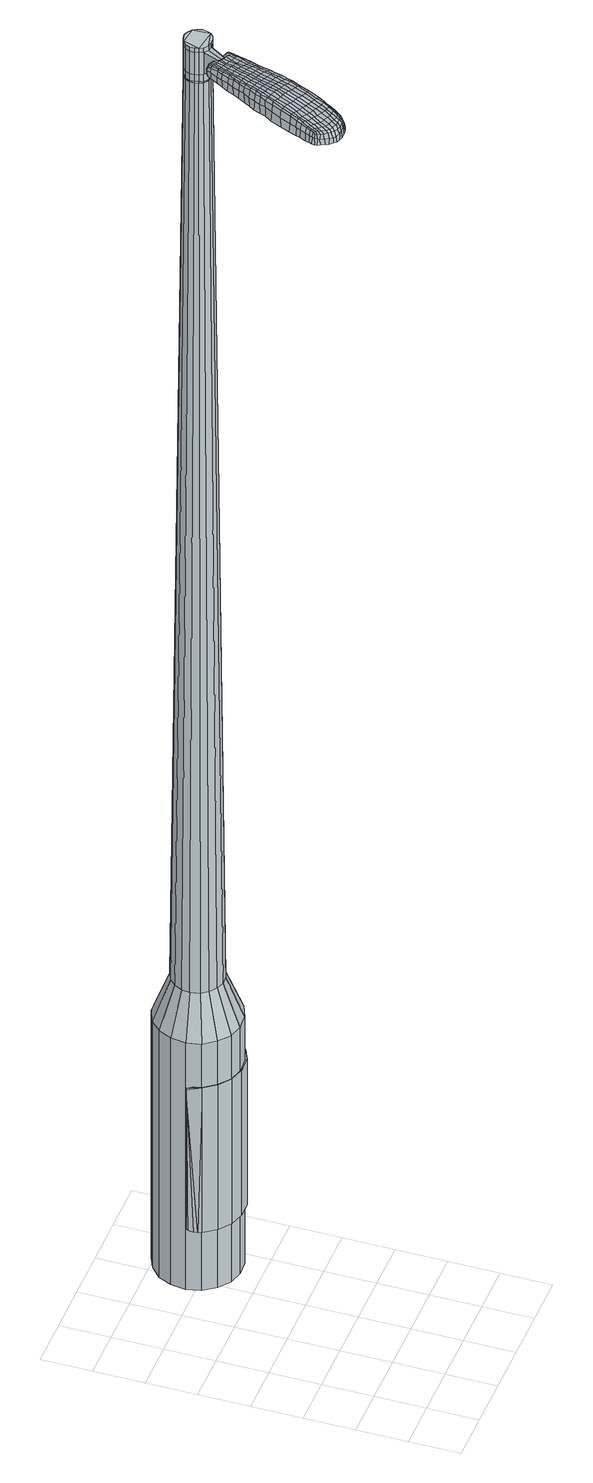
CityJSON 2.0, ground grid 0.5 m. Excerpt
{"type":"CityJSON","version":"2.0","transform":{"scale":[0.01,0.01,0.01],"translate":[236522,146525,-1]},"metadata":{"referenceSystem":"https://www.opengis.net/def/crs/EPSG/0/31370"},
"CityObjects":{
"object1":{"type":"GenericCityObject","attributes":{"cluster":506,"mean_distance_to_centroid":0.204,"new_centroid_x":236523.27,"new_centroid_y":146527.64,"mean_distance_to_camera":12.9,"H1":77.79,"H2":77.9,"Z_final":112.11,"cluster2":43,"proj_x":236519.14,"proj_y":146525.59,"id_line":33892,"bearing_l":333.64,"distance":4.62,"orientation":"right","G_obj":243.64},"geometry":[{"type":"MultiSurface","lod":"2","boundaries":[[[0,1,2,3]],[[1,4,5,2]],[[4,6,7,5]],[[6,8,9,7]],[[8,10,11,9]],[[10,12,13,11]],[[12,14,15,13]],[[14,16,17,15]],[[16,18,19,17]],[[18,20,21,19]],[[20,22,23,21]],[[22,24,25,23]],[[24,26,27,25]],[[26,28,29,27]],[[28,30,31,29]],[[30,32,33,31]],[[32,34,35,33]],[[34,0,3,35]],[[36,37,38,39]],[[38,40,41,42]],[[41,43,42]],[[42,44,45,46]],[[45,47,46]],[[46,48,49,50]],[[49,51,50]],[[42,46,50,38]],[[50,52,39,38]],[[53,36,39]],[[2,5,7,35]],[[7,9,11,15]],[[11,13,15]],[[15,17,19,23]],[[19,21,23]],[[23,25,27,31]],[[27,29,31]],[[15,23,31,7]],[[31,33,35,7]],[[3,2,35]],[[1,0,54,55]],[[0,34,56,54]],[[34,32,57,56]],[[32,30,58,57]],[[30,28,59,58]],[[28,26,60,59]],[[26,24,61,60]],[[24,22,62,61]],[[22,20,63,62]],[[20,18,64,63]],[[18,16,65,64]],[[16,14,66,65]],[[14,12,67,66]],[[12,10,68,67]],[[10,8,69,68]],[[8,6,70,69]],[[6,4,71,70]],[[4,1,55,71]],[[55,54,72,73]],[[54,56,74,72]],[[56,57,75,74]],[[57,58,76,75]],[[58,59,77,76]],[[59,60,78,77]],[[60,61,79,78]],[[61,62,80,79]],[[62,63,81,80]],[[63,64,82,81]],[[64,65,83,82]],[[65,66,84,83]],[[66,67,85,84]],[[67,68,86,85]],[[68,69,87,86]],[[69,70,88,87]],[[70,71,89,88]],[[71,55,73,89]],[[90,91,92,93]],[[74,94,91,90]],[[95,96,94,74]],[[97,98,96,95]],[[99,100,98,97]],[[101,102,100,99]],[[103,104,102,101]],[[105,106,104,103]],[[107,108,106,105]],[[82,109,108,107]],[[110,111,109,82]],[[84,112,111,110]],[[85,113,112,84]],[[114,115,113,85]],[[116,117,115,114]],[[88,118,117,116]],[[89,119,118,88]],[[93,92,119,89]],[[120,121,122,123]],[[124,120,123,125]],[[126,124,125,127]],[[128,126,127,129]],[[130,128,129,131]],[[132,130,131,133]],[[134,132,133,135]],[[136,134,135,137]],[[138,136,137,139]],[[140,138,139,141]],[[142,140,141,143]],[[144,142,143,145]],[[146,144,145,147]],[[148,146,147,149]],[[150,148,149,151]],[[152,150,151,153]],[[73,72,90,93]],[[72,74,90]],[[75,95,74]],[[75,76,97,95]],[[76,77,99,97]],[[77,78,101,99]],[[78,79,103,101]],[[79,80,105,103]],[[80,81,107,105]],[[81,82,107]],[[83,110,82]],[[83,84,110]],[[86,114,85]],[[86,87,116,114]],[[87,88,116]],[[73,93,89]],[[154,155,92,91]],[[155,119,92]],[[156,117,118]],[[156,157,115,117]],[[157,113,115]],[[158,111,112]],[[158,109,111]],[[159,108,109]],[[159,160,106,108]],[[160,161,104,106]],[[161,162,102,104]],[[162,163,100,102]],[[163,164,98,100]],[[164,165,96,98]],[[165,94,96]],[[154,91,94]],[[39,52,152,166]],[[155,154,167,153]],[[53,39,166,121]],[[154,94,122,167]],[[36,53,121,120]],[[94,165,123,122]],[[37,36,120,124]],[[165,164,125,123]],[[38,37,124,126]],[[164,163,127,125]],[[40,38,126,128]],[[163,162,129,127]],[[41,40,128,130]],[[162,161,131,129]],[[43,41,130,132]],[[161,160,133,131]],[[42,43,132,134]],[[160,159,135,133]],[[44,42,134,136]],[[159,109,137,135]],[[45,44,136,138]],[[109,158,139,137]],[[47,45,138,140]],[[158,112,141,139]],[[46,47,140,142]],[[112,113,143,141]],[[48,46,142,144]],[[113,157,145,143]],[[49,48,144,146]],[[157,156,147,145]],[[51,49,146,148]],[[156,118,149,147]],[[50,51,148,150]],[[118,119,151,149]],[[52,50,150,152]],[[119,155,153,151]],[[152,153,168,169]],[[153,167,170,168]],[[167,122,171,170]],[[122,121,172,171]],[[121,166,173,172]],[[166,152,169,173]],[[174,175,176,177]],[[178,174,177,179]],[[174,178,180,181]],[[175,174,181,182]],[[183,184,185,186]],[[187,183,186,188]],[[183,187,189,190]],[[184,183,190,191]],[[192,193,194,195]],[[196,192,195,197]],[[192,196,198,199]],[[193,192,199,200]],[[201,202,203,204]],[[205,201,204,206]],[[201,205,207,208]],[[202,201,208,209]],[[210,211,212,213]],[[214,210,213,215]],[[210,214,216,217]],[[211,210,217,218]],[[219,220,221,222]],[[223,219,222,224]],[[219,223,225,226]],[[220,219,226,227]],[[228,229,230,231]],[[220,228,231,221]],[[228,220,227,232]],[[229,228,232,233]],[[234,235,236,237]],[[229,234,237,230]],[[234,229,233,238]],[[235,234,238,239]],[[240,178,179,241]],[[235,240,241,236]],[[240,235,239,242]],[[178,240,242,180]],[[243,244,245,246]],[[247,243,246,248]],[[243,247,249,250]],[[244,243,250,251]],[[252,253,254,255]],[[244,252,255,245]],[[252,244,251,256]],[[253,252,256,257]],[[258,259,260,261]],[[253,258,261,254]],[[258,253,257,262]],[[259,258,262,263]],[[264,265,266,267]],[[259,264,267,260]],[[264,259,263,268]],[[265,264,268,269]],[[270,175,182,271]],[[265,270,271,266]],[[270,265,269,272]],[[175,270,272,176]],[[273,274,275,276]],[[277,273,276,278]],[[273,277,279,280]],[[274,273,280,281]],[[282,283,284,285]],[[274,282,285,275]],[[282,274,281,286]],[[283,282,286,287]],[[288,289,290,291]],[[283,288,291,284]],[[288,283,287,292]],[[289,288,292,293]],[[294,187,188,295]],[[289,294,295,290]],[[294,289,293,296]],[[187,294,296,189]],[[297,298,299,300]],[[301,297,300,302]],[[297,301,303,304]],[[298,297,304,305]],[[306,307,308,309]],[[298,306,309,299]],[[306,298,305,310]],[[307,306,310,311]],[[312,313,314,315]],[[307,312,315,308]],[[312,307,311,316]],[[313,312,316,317]],[[318,319,320,321]],[[313,318,321,314]],[[318,313,317,322]],[[319,318,322,323]],[[324,184,191,325]],[[319,324,325,320]],[[324,319,323,326]],[[184,324,326,185]],[[327,213,212,328]],[[329,327,328,330]],[[327,329,331,332]],[[213,327,332,215]],[[333,329,330,334]],[[335,333,334,336]],[[333,335,337,338]],[[329,333,338,331]],[[339,335,336,340]],[[341,339,340,342]],[[339,341,343,344]],[[335,339,344,337]],[[345,341,342,346]],[[347,345,346,348]],[[345,347,349,350]],[[341,345,350,343]],[[351,347,348,352]],[[202,351,352,203]],[[351,202,209,353]],[[347,351,353,349]],[[354,355,200,199]],[[356,354,199,198]],[[354,356,357,358]],[[355,354,358,359]],[[360,361,359,358]],[[362,360,358,357]],[[360,362,363,364]],[[361,360,364,365]],[[366,367,365,364]],[[368,366,364,363]],[[366,368,369,370]],[[367,366,370,371]],[[372,373,371,370]],[[374,372,370,369]],[[372,374,207,205]],[[373,372,205,206]],[[375,376,377,378]],[[277,375,378,279]],[[375,277,278,379]],[[376,375,379,380]],[[381,196,197,382]],[[376,381,382,377]],[[381,376,380,383]],[[196,381,383,198]],[[384,385,386,387]],[[223,384,387,225]],[[384,223,224,388]],[[385,384,388,389]],[[390,391,392,393]],[[385,390,393,386]],[[390,385,389,394]],[[391,390,394,395]],[[396,193,200,397]],[[391,396,397,392]],[[396,391,395,398]],[[193,396,398,194]],[[399,400,401,402]],[[181,399,402,182]],[[399,181,180,403]],[[400,399,403,404]],[[405,406,407,408]],[[400,405,408,401]],[[405,400,404,409]],[[406,405,409,410]],[[411,204,203,412]],[[406,411,412,407]],[[411,406,410,413]],[[204,411,413,206]],[[414,415,416,417]],[[186,414,417,188]],[[414,186,185,418]],[[415,414,418,419]],[[420,208,207,421]],[[415,420,421,416]],[[420,415,419,422]],[[208,420,422,209]],[[423,424,425,426]],[[301,423,426,303]],[[423,301,302,427]],[[424,423,427,428]],[[429,214,215,430]],[[424,429,430,425]],[[429,424,428,431]],[[214,429,431,216]],[[432,433,434,435]],[[247,432,435,249]],[[432,247,248,436]],[[433,432,436,437]],[[438,439,440,441]],[[433,438,441,434]],[[438,433,437,442]],[[439,438,442,443]],[[444,211,218,445]],[[439,444,445,440]],[[444,439,443,446]],[[211,444,446,212]],[[447,448,437,436]],[[246,447,436,248]],[[447,246,245,449]],[[448,447,449,450]],[[451,452,443,442]],[[448,451,442,437]],[[451,448,450,453]],[[452,451,453,454]],[[455,328,212,446]],[[452,455,446,443]],[[455,452,454,456]],[[328,455,456,330]],[[457,458,459,460]],[[304,457,460,305]],[[457,304,303,426]],[[458,457,426,425]],[[461,332,331,462]],[[458,461,462,459]],[[461,458,425,430]],[[332,461,430,215]],[[463,464,450,449]],[[255,463,449,245]],[[463,255,254,465]],[[464,463,465,466]],[[467,468,454,453]],[[464,467,453,450]],[[467,464,466,469]],[[468,467,469,470]],[[471,334,330,456]],[[468,471,456,454]],[[471,468,470,472]],[[334,471,472,336]],[[473,474,475,476]],[[310,473,476,311]],[[473,310,305,460]],[[474,473,460,459]],[[477,338,337,478]],[[474,477,478,475]],[[477,474,459,462]],[[338,477,462,331]],[[479,480,466,465]],[[261,479,465,254]],[[479,261,260,481]],[[480,479,481,482]],[[483,484,470,469]],[[480,483,469,466]],[[483,480,482,485]],[[484,483,485,486]],[[487,340,336,472]],[[484,487,472,470]],[[487,484,486,488]],[[340,487,488,342]],[[489,490,491,492]],[[316,489,492,317]],[[489,316,311,476]],[[490,489,476,475]],[[493,344,343,494]],[[490,493,494,491]],[[493,490,475,478]],[[344,493,478,337]],[[495,496,482,481]],[[267,495,481,260]],[[495,267,266,497]],[[496,495,497,498]],[[499,500,486,485]],[[496,499,485,482]],[[499,496,498,501]],[[500,499,501,502]],[[503,346,342,488]],[[500,503,488,486]],[[503,500,502,504]],[[346,503,504,348]],[[505,506,507,508]],[[322,505,508,323]],[[505,322,317,492]],[[506,505,492,491]],[[509,350,349,510]],[[506,509,510,507]],[[509,506,491,494]],[[350,509,494,343]],[[511,512,498,497]],[[271,511,497,266]],[[511,271,182,402]],[[512,511,402,401]],[[513,514,502,501]],[[512,513,501,498]],[[513,512,401,408]],[[514,513,408,407]],[[515,352,348,504]],[[514,515,504,502]],[[515,514,407,412]],[[352,515,412,203]],[[516,517,419,418]],[[326,516,418,185]],[[516,326,323,508]],[[517,516,508,507]],[[518,353,209,422]],[[517,518,422,419]],[[518,517,507,510]],[[353,518,510,349]],[[519,520,380,379]],[[276,519,379,278]],[[519,276,275,521]],[[520,519,521,522]],[[523,356,198,383]],[[520,523,383,380]],[[523,520,522,524]],[[356,523,524,357]],[[525,526,527,528]],[[226,525,528,227]],[[525,226,225,387]],[[526,525,387,386]],[[529,530,531,532]],[[526,529,532,527]],[[529,526,386,393]],[[530,529,393,392]],[[533,355,359,534]],[[530,533,534,531]],[[533,530,392,397]],[[355,533,397,200]],[[535,536,522,521]],[[285,535,521,275]],[[535,285,284,537]],[[536,535,537,538]],[[539,362,357,524]],[[536,539,524,522]],[[539,536,538,540]],[[362,539,540,363]],[[541,542,543,544]],[[232,541,544,233]],[[541,232,227,528]],[[542,541,528,527]],[[545,546,547,548]],[[542,545,548,543]],[[545,542,527,532]],[[546,545,532,531]],[[549,361,365,550]],[[546,549,550,547]],[[549,546,531,534]],[[361,549,534,359]],[[551,552,538,537]],[[291,551,537,284]],[[551,291,290,553]],[[552,551,553,554]],[[555,368,363,540]],[[552,555,540,538]],[[555,552,554,556]],[[368,555,556,369]],[[557,558,559,560]],[[238,557,560,239]],[[557,238,233,544]],[[558,557,544,543]],[[561,562,563,564]],[[558,561,564,559]],[[561,558,543,548]],[[562,561,548,547]],[[565,367,371,566]],[[562,565,566,563]],[[565,562,547,550]],[[367,565,550,365]],[[567,568,554,553]],[[295,567,553,290]],[[567,295,188,417]],[[568,567,417,416]],[[569,374,369,556]],[[568,569,556,554]],[[569,568,416,421]],[[374,569,421,207]],[[570,571,404,403]],[[242,570,403,180]],[[570,242,239,560]],[[571,570,560,559]],[[572,573,410,409]],[[571,572,409,404]],[[572,571,559,564]],[[573,572,564,563]],[[574,373,206,413]],[[573,574,413,410]],[[574,573,563,566]],[[373,574,566,371]],[[575,576,577,578]],[[578,577,579,580]],[[581,579,577,582]],[[582,577,576,583]],[[584,585,586,587]],[[587,586,588,589]],[[590,588,586,591]],[[591,586,585,592]],[[593,594,595,596]],[[596,595,597,598]],[[599,597,595,600]],[[600,595,594,601]],[[602,603,604,605]],[[605,604,606,607]],[[608,606,604,609]],[[609,604,603,610]],[[611,612,613,614]],[[614,613,615,616]],[[617,615,613,618]],[[618,613,612,619]],[[620,621,622,623]],[[623,622,624,625]],[[626,624,622,627]],[[627,622,621,628]],[[629,630,631,632]],[[632,631,621,620]],[[628,621,631,633]],[[633,631,630,634]],[[635,636,637,638]],[[638,637,630,629]],[[634,630,637,639]],[[639,637,636,640]],[[580,579,641,642]],[[642,641,636,635]],[[640,636,641,643]],[[643,641,579,581]],[[644,645,646,647]],[[647,646,648,649]],[[650,648,646,651]],[[651,646,645,652]],[[653,654,655,656]],[[656,655,645,644]],[[652,645,655,657]],[[657,655,654,658]],[[659,660,661,662]],[[662,661,654,653]],[[658,654,661,663]],[[663,661,660,664]],[[665,666,667,668]],[[668,667,660,659]],[[664,660,667,669]],[[669,667,666,670]],[[583,576,671,672]],[[672,671,666,665]],[[670,666,671,673]],[[673,671,576,575]],[[674,675,676,677]],[[677,676,678,679]],[[680,678,676,681]],[[681,676,675,682]],[[683,684,685,686]],[[686,685,675,674]],[[682,675,685,687]],[[687,685,684,688]],[[689,690,691,692]],[[692,691,684,683]],[[688,684,691,693]],[[693,691,690,694]],[[589,588,695,696]],[[696,695,690,689]],[[694,690,695,697]],[[697,695,588,590]],[[698,699,700,701]],[[701,700,702,703]],[[704,702,700,705]],[[705,700,699,706]],[[707,708,709,710]],[[710,709,699,698]],[[706,699,709,711]],[[711,709,708,712]],[[713,714,715,716]],[[716,715,708,707]],[[712,708,715,717]],[[717,715,714,718]],[[719,720,721,722]],[[722,721,714,713]],[[718,714,721,723]],[[723,721,720,724]],[[592,585,725,726]],[[726,725,720,719]],[[724,720,725,727]],[[727,725,585,584]],[[611,614,728,729]],[[729,728,730,731]],[[732,730,728,733]],[[733,728,614,616]],[[731,730,734,735]],[[735,734,736,737]],[[738,736,734,739]],[[739,734,730,732]],[[737,736,740,741]],[[741,740,742,743]],[[744,742,740,745]],[[745,740,736,738]],[[743,742,746,747]],[[747,746,748,749]],[[750,748,746,751]],[[751,746,742,744]],[[749,748,752,753]],[[753,752,603,602]],[[610,603,752,754]],[[754,752,748,750]],[[601,755,756,600]],[[600,756,757,599]],[[758,757,756,759]],[[759,756,755,760]],[[760,761,762,759]],[[759,762,763,758]],[[764,763,762,765]],[[765,762,761,766]],[[766,767,768,765]],[[765,768,769,764]],[[770,769,768,771]],[[771,768,767,772]],[[772,773,774,771]],[[771,774,775,770]],[[608,775,774,606]],[[606,774,773,607]],[[776,777,778,779]],[[779,778,678,680]],[[679,678,778,780]],[[780,778,777,781]],[[598,597,782,783]],[[783,782,777,776]],[[781,777,782,784]],[[784,782,597,599]],[[785,786,787,788]],[[788,787,624,626]],[[625,624,787,789]],[[789,787,786,790]],[[791,792,793,794]],[[794,793,786,785]],[[790,786,793,795]],[[795,793,792,796]],[[601,594,797,798]],[[798,797,792,791]],[[796,792,797,799]],[[799,797,594,593]],[[800,801,802,803]],[[803,802,582,583]],[[581,582,802,804]],[[804,802,801,805]],[[806,807,808,809]],[[809,808,801,800]],[[805,801,808,810]],[[810,808,807,811]],[[602,605,812,813]],[[813,812,807,806]],[[811,807,812,814]],[[814,812,605,607]],[[815,816,817,818]],[[818,817,587,589]],[[584,587,817,819]],[[819,817,816,820]],[[608,609,821,822]],[[822,821,816,815]],[[820,816,821,823]],[[823,821,609,610]],[[824,825,702,826]],[[826,702,704]],[[703,702,827]],[[827,702,825,828]],[[616,615,829,830]],[[830,829,825,824]],[[828,825,829,831]],[[831,829,615,617]],[[832,833,834]],[[834,833,648,650]],[[649,648,833,835]],[[835,833,832,836]],[[837,838,839,840]],[[840,839,832,834]],[[836,832,839,841]],[[841,839,838,842]],[[619,612,843,844]],[[844,843,838,837]],[[842,838,843,845]],[[845,843,612,611]],[[836,846,847,835]],[[835,847,647,649]],[[644,647,847,848]],[[847,846,848]],[[842,849,850,841]],[[841,850,846,836]],[[848,846,850,851]],[[851,850,849,852]],[[611,729,853,845]],[[845,853,849,842]],[[852,849,853,854]],[[854,853,729,731]],[[855,856,857,858]],[[858,857,705,706]],[[704,705,857,826]],[[826,857,856,824]],[[732,733,859,860]],[[860,859,856,855]],[[824,856,859,830]],[[830,859,733,616]],[[861,862,848]],[[848,862,656,644]],[[653,656,862,863]],[[863,862,861,864]],[[852,865,866,851]],[[851,866,861,848]],[[864,861,866,867]],[[867,866,865,868]],[[731,735,869,854]],[[854,869,865,852]],[[868,865,869,870]],[[870,869,735,737]],[[871,872,873,874]],[[874,873,711,712]],[[706,711,873,858]],[[858,873,872,855]],[[738,739,875,876]],[[876,875,872,871]],[[855,872,875,860]],[[860,875,739,732]],[[864,877,878,863]],[[863,878,662,653]],[[659,662,878,879]],[[879,878,877,880]],[[868,881,882,867]],[[867,882,877,864]],[[880,877,882,883]],[[883,882,881,884]],[[737,741,885,870]],[[870,885,881,868]],[[884,881,885,886]],[[886,885,741,743]],[[887,888,889,890]],[[890,889,717,718]],[[712,717,889,874]],[[874,889,888,871]],[[744,745,891,892]],[[892,891,888,887]],[[871,888,891,876]],[[876,891,745,738]],[[880,893,894,879]],[[879,894,668,659]],[[665,668,894,895]],[[895,894,893,896]],[[884,897,898,883]],[[883,898,893,880]],[[896,893,898,899]],[[899,898,897,900]],[[743,747,901,886]],[[886,901,897,884]],[[900,897,901,902]],[[902,901,747,749]],[[903,904,905,906]],[[906,905,723,724]],[[718,723,905,890]],[[890,905,904,887]],[[750,751,907,908]],[[908,907,904,903]],[[887,904,907,892]],[[892,907,751,744]],[[896,909,910,895]],[[895,910,672,665]],[[583,672,910,803]],[[803,910,909,800]],[[900,911,912,899]],[[899,912,909,896]],[[800,909,912,809]],[[809,912,911,806]],[[749,753,913,902]],[[902,913,911,900]],[[806,911,913,813]],[[813,913,753,602]],[[820,914,915,819]],[[819,915,727,584]],[[724,727,915,906]],[[906,915,914,903]],[[610,754,916,823]],[[823,916,914,820]],[[903,914,916,908]],[[908,916,754,750]],[[781,917,918,780]],[[780,918,677,679]],[[674,677,918,919]],[[919,918,917,920]],[[599,757,921,784]],[[784,921,917,781]],[[920,917,921,922]],[[922,921,757,758]],[[923,924,925,926]],[[926,925,627,628]],[[626,627,925,788]],[[788,925,924,785]],[[927,928,929,930]],[[930,929,924,923]],[[785,924,929,794]],[[794,929,928,791]],[[760,755,931,932]],[[932,931,928,927]],[[791,928,931,798]],[[798,931,755,601]],[[920,933,934,919]],[[919,934,686,674]],[[683,686,934,935]],[[935,934,933,936]],[[758,763,937,922]],[[922,937,933,920]],[[936,933,937,938]],[[938,937,763,764]],[[939,940,941,942]],[[942,941,633,634]],[[628,633,941,926]],[[926,941,940,923]],[[943,944,945,946]],[[946,945,940,939]],[[923,940,945,930]],[[930,945,944,927]],[[766,761,947,948]],[[948,947,944,943]],[[927,944,947,932]],[[932,947,761,760]],[[936,949,950,935]],[[935,950,692,683]],[[689,692,950,951]],[[951,950,949,952]],[[764,769,953,938]],[[938,953,949,936]],[[952,949,953,954]],[[954,953,769,770]],[[955,956,957,958]],[[958,957,639,640]],[[634,639,957,942]],[[942,957,956,939]],[[959,960,961,962]],[[962,961,956,955]],[[939,956,961,946]],[[946,961,960,943]],[[772,767,963,964]],[[964,963,960,959]],[[943,960,963,948]],[[948,963,767,766]],[[952,965,966,951]],[[951,966,696,689]],[[589,696,966,818]],[[818,966,965,815]],[[770,775,967,954]],[[954,967,965,952]],[[815,965,967,822]],[[822,967,775,608]],[[805,968,969,804]],[[804,969,643,581]],[[640,643,969,958]],[[958,969,968,955]],[[811,970,971,810]],[[810,971,968,805]],[[955,968,971,962]],[[962,971,970,959]],[[607,773,972,814]],[[814,972,970,811]],[[959,970,972,964]],[[964,972,773,772]],[[575,578,177,176]],[[578,580,179,177]],[[590,591,190,189]],[[591,592,191,190]],[[593,596,195,194]],[[596,598,197,195]],[[617,618,217,216]],[[618,619,218,217]],[[620,623,222,221]],[[623,625,224,222]],[[629,632,231,230]],[[632,620,221,231]],[[635,638,237,236]],[[638,629,230,237]],[[580,642,241,179]],[[642,635,236,241]],[[650,651,250,249]],[[651,652,251,250]],[[652,657,256,251]],[[657,658,257,256]],[[658,663,262,257]],[[663,664,263,262]],[[664,669,268,263]],[[669,670,269,268]],[[670,673,272,269]],[[673,575,176,272]],[[680,681,280,279]],[[681,682,281,280]],[[682,687,286,281]],[[687,688,287,286]],[[688,693,292,287]],[[693,694,293,292]],[[694,697,296,293]],[[697,590,189,296]],[[698,701,300,299]],[[701,703,302,300]],[[707,710,309,308]],[[710,698,299,309]],[[713,716,315,314]],[[716,707,308,315]],[[719,722,321,320]],[[722,713,314,321]],[[592,726,325,191]],[[726,719,320,325]],[[776,779,378,377]],[[779,680,279,378]],[[598,783,382,197]],[[783,776,377,382]],[[625,789,388,224]],[[789,790,389,388]],[[790,795,394,389]],[[795,796,395,394]],[[796,799,398,395]],[[799,593,194,398]],[[703,827,427,302]],[[827,828,428,427]],[[828,831,431,428]],[[831,617,216,431]],[[834,435,434]],[[834,650,249,435]],[[837,840,441,440]],[[840,834,434,441]],[[619,844,445,218]],[[844,837,440,445]],[[973,974,975,976]],[[977,978,976,975]],[[979,980,981,982]],[[983,984,985,986]],[[974,987,988,975]],[[989,977,975,988]],[[990,979,982,991]],[[992,993,984,983]],[[987,994,995,988]],[[995,996,989,988]],[[997,990,991,998]],[[999,993,992,1000]],[[994,1001,1002,995]],[[1002,1003,996,995]],[[1004,997,998,1005]],[[1006,999,1000,1007]],[[1008,1009,1010,1011]],[[1012,1013,1009,1008]],[[1012,1014,1015,1013]],[[1014,1016,1017,1015]],[[1018,1019,1020,1021]],[[1022,1023,1019,1018]],[[1024,1025,1023,1022]],[[1026,1027,1025,1024]],[[1021,1010,1009,1018]],[[1018,1009,1013,1022]],[[1013,1015,1024,1022]],[[1015,1017,1026,1024]],[[982,981,978,977]],[[991,982,977,989]],[[996,998,991,989]],[[1003,1005,998,996]],[[983,986,980,979]],[[992,983,979,990]],[[1000,992,990,997]],[[1007,1000,997,1004]],[[984,1008,1011,985]],[[993,1012,1008,984]],[[1014,1012,993,999]],[[1016,1014,999,1006]],[[1028,1029,1030,1031]],[[1030,1032,1033,1034]],[[1030,1034,1035,1036]],[[1030,1036,1031]],[[1037,1028,1031,1038]],[[1039,1038,1031,1040]],[[1041,1040,1031]],[[1042,1030,1029,1043]],[[1044,1042,1043,1045]],[[1046,1044,1045,1047]],[[1048,1046,1047,1049]],[[1050,1048,1049,1051]],[[1051,1052,1053,1054]],[[1051,1054,1055,1056]],[[1051,1056,1057,1058]],[[1057,1059,1060,1061]],[[1057,1061,1062,1063]],[[1057,1063,1058]],[[1051,1058,1050]],[[1064,1065,1029,1028]],[[1066,1067,1032,1030]],[[1068,1069,1041,1031]],[[1065,1070,1043,1029]],[[1071,1066,1030,1042]],[[1070,1072,1045,1043]],[[1073,1071,1042,1044]],[[1072,1074,1047,1045]],[[1075,1073,1044,1046]],[[1074,1076,1049,1047]],[[1077,1075,1046,1048]],[[1076,1078,1051,1049]],[[1079,1077,1048,1050]],[[1078,1080,1052,1051]],[[1081,1082,1059,1057]],[[1083,1079,1050,1058]],[[1053,1052,1080,1084]],[[1054,1053,1084,1085]],[[1055,1054,1085,1086]],[[1056,1055,1086,1087]],[[1057,1056,1087,1081]],[[1088,1064,1028,1037]],[[1089,1088,1037,1038]],[[1090,1089,1038,1039]],[[1091,1090,1039,1040]],[[1069,1091,1040,1041]],[[1033,1032,1067,1092]],[[1060,1059,1082,1093]],[[1034,1033,1092,1094]],[[1035,1034,1094,1095]],[[1036,1035,1095,1096]],[[1031,1036,1096,1068]],[[1061,1060,1093,1097]],[[1062,1061,1097,1098]],[[1063,1062,1098,1099]],[[1058,1063,1099,1083]]]}]}
},
"vertices":[
[109,224,384],[98,233,384],[98,233,96],[109,224,96],[89,245,384],[89,245,96],[86,259,384],[86,259,96],[88,274,384],[88,274,96],[94,287,384],[94,287,96],[105,297,384],[105,297,96],[118,303,384],[118,303,96],[133,304,384],[133,304,96],[147,300,384],[147,300,96],[159,291,384],[159,291,96],[167,279,384],[167,279,96],[170,265,384],[170,265,96],[169,250,384],[169,250,96],[162,237,384],[162,237,96],[152,227,384],[152,227,96],[138,221,384],[138,221,96],[123,220,384],[123,220,96],[131,249,1524],[136,251,1524],[139,254,1524],[122,250,1524],[141,258,1524],[142,263,1524],[138,271,1524],[140,268,1524],[134,274,1524],[130,276,1524],[121,273,1524],[125,275,1524],[117,270,1524],[115,266,1524],[116,257,1524],[115,261,1524],[118,253,1524],[127,249,1524],[117,240,429],[110,245,429],[125,237,429],[134,238,429],[142,241,429],[148,247,429],[152,255,429],[153,264,429],[151,272,429],[146,280,429],[139,285,429],[131,287,429],[122,287,429],[114,283,429],[108,277,429],[104,269,429],[103,261,429],[105,252,429],[122,250,1483],[118,253,1483],[127,249,1483],[131,249,1483],[136,251,1483],[139,254,1483],[141,258,1483],[142,263,1483],[140,268,1483],[138,271,1483],[134,274,1483],[130,276,1483],[125,275,1483],[121,273,1483],[117,270,1483],[115,266,1483],[115,261,1483],[116,257,1483],[122,251,1483],[122,251,1485],[119,253,1485],[119,253,1483],[127,249,1485],[131,250,1483],[131,250,1485],[135,251,1483],[135,251,1485],[139,255,1483],[139,255,1485],[141,259,1483],[141,259,1485],[141,263,1483],[141,263,1485],[140,267,1483],[140,267,1485],[137,271,1483],[137,271,1485],[134,274,1485],[130,275,1483],[130,275,1485],[125,275,1485],[121,273,1485],[118,270,1483],[118,270,1485],[116,266,1483],[116,266,1485],[115,261,1485],[116,257,1485],[131,249,1519],[127,249,1519],[127,249,1493],[131,249,1493],[136,251,1519],[136,251,1493],[139,254,1519],[139,254,1493],[141,258,1519],[141,258,1493],[142,263,1519],[142,263,1493],[140,268,1519],[140,268,1493],[138,271,1519],[138,271,1493],[134,274,1519],[134,274,1493],[130,276,1519],[130,276,1493],[125,275,1519],[125,275,1493],[121,273,1519],[121,273,1493],[117,270,1519],[117,270,1493],[115,266,1519],[115,266,1493],[115,261,1519],[115,261,1493],[116,257,1519],[116,257,1493],[118,253,1519],[118,253,1493],[122,250,1485],[118,253,1485],[115,266,1485],[117,270,1485],[130,276,1485],[138,271,1485],[140,268,1485],[142,263,1485],[141,258,1485],[139,254,1485],[136,251,1485],[131,249,1485],[122,250,1519],[122,250,1493],[111,235,1513],[111,235,1518],[114,233,1513],[117,232,1513],[117,232,1518],[114,233,1518],[64,176,1519],[67,182,1518],[65,181,1509],[62,175,1510],[59,168,1519],[57,168,1510],[61,168,1526],[65,176,1525],[69,182,1525],[98,158,1519],[101,165,1518],[100,166,1525],[97,160,1525],[94,151,1519],[93,152,1526],[95,149,1510],[99,156,1510],[102,163,1509],[50,100,1519],[46,102,1519],[46,101,1513],[49,100,1513],[54,100,1519],[53,99,1513],[54,101,1524],[50,102,1524],[47,104,1524],[82,167,1530],[86,173,1529],[83,175,1529],[79,168,1530],[78,159,1531],[75,160,1531],[82,157,1530],[86,165,1530],[89,172,1529],[118,239,1512],[116,240,1512],[115,239,1517],[118,238,1517],[121,238,1512],[120,237,1517],[121,237,1506],[118,238,1506],[115,240,1506],[38,122,1519],[39,125,1519],[38,125,1512],[37,122,1512],[38,120,1518],[36,119,1512],[39,120,1522],[40,122,1523],[41,125,1524],[41,130,1519],[43,135,1519],[42,135,1512],[39,129,1512],[43,129,1524],[45,135,1525],[46,140,1519],[49,147,1519],[47,147,1511],[44,140,1511],[47,140,1526],[51,147,1526],[54,158,1519],[52,157,1510],[56,158,1526],[100,240,1513],[96,233,1513],[98,233,1518],[101,240,1517],[103,245,1512],[103,243,1516],[102,244,1506],[99,240,1507],[95,233,1507],[92,227,1514],[89,220,1515],[90,220,1520],[94,227,1519],[91,226,1507],[87,220,1507],[85,214,1515],[81,207,1516],[83,207,1522],[87,214,1521],[83,213,1508],[80,207,1508],[78,201,1517],[74,195,1517],[76,195,1524],[79,201,1523],[76,200,1508],[72,194,1509],[70,188,1518],[72,188,1524],[68,188,1509],[70,105,1519],[72,108,1519],[71,109,1524],[69,106,1523],[68,104,1518],[68,104,1522],[69,102,1512],[71,104,1512],[73,107,1512],[75,112,1519],[77,117,1519],[77,118,1525],[74,113,1524],[75,111,1512],[78,116,1512],[80,122,1519],[84,130,1519],[83,131,1526],[79,124,1526],[81,121,1511],[85,128,1511],[89,140,1519],[88,141,1526],[90,138,1510],[127,226,1513],[124,219,1513],[125,218,1507],[128,225,1507],[129,232,1512],[129,230,1506],[128,231,1516],[126,227,1517],[123,220,1518],[121,212,1514],[118,205,1515],[119,204,1507],[122,211,1507],[120,214,1519],[117,207,1520],[115,199,1515],[112,192,1516],[113,190,1508],[116,197,1508],[114,200,1521],[112,193,1522],[110,185,1517],[107,178,1517],[107,176,1509],[110,183,1508],[109,186,1523],[106,180,1524],[104,171,1518],[104,170,1509],[103,173,1524],[115,233,1519],[113,235,1519],[112,227,1520],[109,228,1520],[114,225,1520],[118,232,1519],[109,220,1522],[106,221,1522],[105,213,1523],[103,215,1523],[108,212,1523],[111,219,1521],[102,207,1524],[99,208,1524],[99,200,1525],[96,201,1525],[102,198,1525],[105,205,1524],[95,193,1526],[93,195,1526],[92,187,1527],[89,188,1527],[95,185,1527],[98,192,1526],[89,180,1528],[86,181,1528],[92,178,1528],[52,104,1527],[48,106,1527],[56,104,1526],[58,108,1527],[54,109,1528],[50,110,1528],[57,114,1529],[53,116,1529],[61,113,1528],[64,119,1530],[60,121,1530],[56,123,1530],[63,127,1531],[60,129,1531],[67,126,1530],[71,134,1531],[67,136,1531],[64,137,1531],[73,147,1531],[70,149,1531],[76,145,1531],[67,102,1518],[64,101,1519],[64,100,1513],[67,101,1513],[67,104,1523],[64,102,1523],[59,100,1519],[59,99,1513],[59,101,1524],[38,117,1518],[38,115,1518],[39,115,1523],[39,118,1523],[36,117,1513],[37,114,1513],[39,111,1519],[41,107,1519],[42,109,1524],[40,112,1523],[39,110,1513],[40,107,1513],[43,104,1519],[44,106,1524],[43,104,1513],[67,175,1528],[68,174,1528],[72,181,1528],[70,182,1527],[63,168,1528],[64,167,1529],[71,173,1529],[74,171,1530],[77,178,1529],[74,179,1528],[67,165,1529],[69,163,1530],[77,170,1530],[80,176,1529],[72,162,1531],[96,161,1528],[94,162,1529],[90,154,1529],[92,153,1528],[99,167,1527],[96,168,1528],[90,163,1529],[86,155,1530],[93,170,1528],[129,234,1512],[127,235,1512],[126,234,1517],[128,233,1517],[129,233,1506],[127,234,1506],[124,236,1512],[123,235,1517],[124,235,1506],[105,246,1512],[106,245,1512],[105,245,1506],[104,245,1506],[105,244,1517],[106,244,1517],[109,244,1512],[111,243,1512],[110,242,1506],[108,244,1506],[108,243,1517],[111,242,1517],[113,242,1512],[113,241,1506],[113,240,1517],[102,240,1519],[104,239,1519],[99,233,1520],[100,232,1520],[106,238,1519],[108,237,1519],[102,231,1520],[105,230,1520],[111,236,1519],[107,229,1520],[125,228,1519],[124,229,1519],[121,222,1520],[122,221,1520],[121,230,1519],[118,224,1520],[95,227,1521],[97,226,1521],[92,220,1522],[93,219,1522],[99,225,1521],[101,224,1521],[95,218,1522],[98,217,1523],[104,222,1522],[100,216,1523],[119,214,1521],[118,215,1521],[114,209,1522],[116,208,1522],[115,217,1521],[111,210,1522],[88,214,1523],[90,213,1523],[84,207,1524],[86,206,1524],[92,212,1523],[94,210,1524],[88,205,1525],[91,204,1525],[97,209,1524],[94,203,1525],[113,201,1523],[111,202,1523],[108,195,1524],[110,194,1524],[108,203,1524],[105,197,1525],[81,201,1525],[82,200,1525],[77,194,1526],[79,193,1526],[85,199,1526],[87,197,1526],[81,192,1527],[84,191,1527],[90,196,1526],[87,189,1527],[107,187,1525],[105,188,1525],[102,182,1526],[104,181,1526],[102,190,1526],[99,183,1527],[74,188,1527],[75,187,1527],[78,186,1527],[81,184,1528],[83,183,1528],[102,174,1527],[99,175,1527],[96,177,1528],[68,106,1525],[65,105,1525],[69,109,1526],[67,108,1526],[61,104,1526],[62,107,1527],[40,120,1525],[41,118,1525],[42,121,1526],[41,123,1525],[42,115,1525],[43,111,1526],[45,115,1527],[43,118,1526],[45,108,1526],[47,112,1527],[72,113,1526],[70,113,1527],[75,119,1527],[73,118,1528],[65,113,1528],[68,119,1529],[43,128,1526],[44,126,1527],[47,132,1528],[46,134,1527],[46,123,1527],[48,121,1528],[51,127,1529],[48,129,1528],[50,118,1528],[53,125,1530],[78,124,1528],[76,124,1529],[82,131,1528],[79,132,1529],[72,125,1529],[75,133,1530],[48,139,1528],[49,138,1528],[53,145,1529],[52,147,1528],[51,136,1529],[54,133,1530],[58,141,1530],[55,143,1530],[57,131,1530],[61,139,1531],[87,142,1529],[85,143,1529],[81,144,1530],[57,157,1528],[59,156,1529],[61,154,1530],[64,152,1530],[66,150,1531],[67,180,1509],[69,181,1518],[65,175,1518],[63,174,1509],[61,167,1519],[59,167,1510],[63,167,1525],[67,175,1525],[70,181,1525],[98,167,1525],[99,166,1518],[96,159,1518],[95,161,1525],[92,151,1519],[92,153,1525],[93,149,1510],[97,157,1509],[100,164,1509],[47,103,1513],[48,104,1519],[50,102,1519],[50,102,1513],[54,102,1519],[54,101,1513],[55,103,1524],[51,104,1524],[48,105,1524],[83,174,1528],[85,173,1528],[82,167,1529],[79,168,1529],[78,158,1529],[75,160,1529],[81,157,1529],[85,165,1529],[89,172,1528],[114,238,1516],[115,238,1512],[117,237,1512],[117,236,1516],[120,236,1512],[119,235,1516],[120,235,1506],[117,236,1506],[114,238,1506],[40,124,1512],[41,125,1519],[40,122,1518],[39,121,1512],[40,120,1518],[38,119,1512],[41,120,1522],[42,121,1523],[43,124,1523],[43,134,1512],[45,134,1519],[43,129,1519],[41,129,1512],[44,129,1524],[47,134,1525],[49,146,1511],[51,147,1519],[47,140,1519],[46,139,1511],[49,140,1525],[52,147,1526],[56,157,1519],[54,156,1510],[58,157,1526],[99,232,1518],[98,232,1513],[102,239,1513],[103,239,1517],[104,243,1512],[105,242,1515],[103,243,1506],[100,238,1506],[96,232,1507],[92,219,1520],[90,219,1514],[94,226,1514],[96,226,1519],[93,225,1507],[89,219,1507],[85,206,1522],[83,206,1516],[87,213,1515],[88,213,1521],[85,212,1508],[81,206,1508],[77,194,1523],[76,193,1517],[79,200,1516],[81,200,1522],[77,199,1508],[74,193,1508],[72,187,1517],[74,187,1524],[70,187,1509],[69,110,1523],[70,109,1519],[69,107,1518],[68,108,1523],[67,105,1518],[67,106,1522],[68,104,1512],[69,105,1512],[71,108,1512],[75,119,1525],[76,118,1519],[73,113,1519],[72,114,1524],[74,112,1512],[77,117,1512],[81,132,1526],[82,130,1519],[79,123,1519],[78,125,1525],[79,122,1511],[83,129,1511],[87,141,1519],[87,142,1526],[88,139,1510],[123,219,1507],[122,220,1513],[125,227,1513],[126,226,1506],[127,232,1512],[127,230,1506],[126,231,1515],[125,228,1517],[122,221,1518],[117,205,1507],[116,206,1514],[119,213,1514],[120,212,1507],[119,214,1519],[116,207,1520],[111,191,1508],[111,192,1516],[113,199,1515],[114,198,1508],[113,201,1521],[110,194,1522],[106,177,1508],[105,179,1517],[108,186,1516],[108,184,1508],[107,187,1522],[104,180,1523],[102,172,1517],[103,170,1509],[101,174,1524],[115,232,1518],[112,234,1518],[112,226,1519],[109,227,1519],[114,225,1519],[117,231,1518],[108,219,1520],[106,221,1520],[105,213,1521],[103,214,1521],[108,211,1521],[111,218,1520],[102,206,1523],[99,207,1523],[98,199,1524],[96,201,1524],[101,198,1524],[104,205,1523],[95,193,1525],[93,194,1525],[92,186,1526],[89,188,1526],[95,185,1526],[98,191,1525],[89,180,1527],[86,181,1527],[92,178,1527],[49,107,1526],[52,106,1526],[56,105,1525],[58,108,1526],[54,109,1526],[51,111,1526],[54,117,1528],[57,115,1528],[60,114,1527],[64,120,1528],[60,121,1529],[57,123,1529],[60,129,1530],[63,128,1530],[67,126,1529],[71,134,1530],[67,136,1530],[64,137,1530],[70,149,1530],[73,147,1530],[76,146,1530],[64,102,1513],[63,103,1518],[66,104,1518],[67,103,1512],[66,105,1523],[63,104,1523],[59,102,1519],[59,101,1513],[59,103,1523],[41,116,1523],[40,115,1518],[40,118,1518],[41,118,1523],[38,117,1512],[39,115,1512],[44,110,1523],[43,109,1519],[41,112,1519],[42,113,1523],[40,112,1513],[42,108,1513],[45,106,1519],[46,107,1524],[44,105,1513],[72,180,1527],[69,174,1527],[68,175,1527],[71,181,1526],[64,167,1527],[65,166,1528],[77,177,1528],[74,171,1528],[71,172,1528],[75,179,1527],[67,165,1528],[70,163,1529],[77,169,1529],[80,176,1528],[73,161,1529],[89,154,1528],[93,162,1527],[94,161,1527],[91,153,1527],[97,168,1526],[96,168,1527],[89,163,1528],[86,155,1528],[92,170,1527],[125,232,1516],[126,233,1512],[126,232,1516],[127,231,1506],[126,232,1506],[123,234,1512],[122,234,1516],[123,233,1506],[105,243,1512],[105,244,1512],[104,243,1506],[105,243,1516],[106,242,1516],[109,240,1506],[110,241,1512],[108,242,1512],[107,241,1506],[108,241,1516],[110,240,1516],[112,240,1512],[112,239,1506],[112,239,1516],[104,238,1518],[103,238,1518],[100,232,1519],[108,236,1518],[106,237,1518],[102,231,1519],[105,230,1519],[110,235,1518],[107,228,1519],[120,222,1519],[123,228,1518],[124,228,1518],[121,221,1519],[120,230,1518],[117,223,1519],[97,225,1520],[96,226,1520],[92,219,1521],[93,219,1521],[101,223,1520],[99,224,1520],[95,218,1521],[98,216,1521],[104,222,1520],[100,215,1521],[114,208,1521],[117,215,1520],[118,215,1520],[115,208,1521],[114,216,1520],[111,210,1521],[90,212,1522],[89,213,1522],[85,206,1523],[86,206,1523],[94,210,1522],[92,211,1522],[88,205,1523],[91,203,1524],[97,209,1523],[93,202,1524],[108,195,1523],[111,201,1522],[112,201,1522],[109,194,1523],[108,203,1522],[105,196,1523],[83,199,1524],[82,200,1524],[78,193,1525],[79,193,1525],[87,197,1525],[85,198,1524],[81,192,1525],[84,190,1526],[90,195,1525],[87,189,1526],[102,181,1525],[105,188,1524],[106,187,1524],[103,181,1525],[102,190,1524],[98,183,1525],[76,186,1526],[75,187,1526],[81,184,1527],[78,185,1526],[83,182,1527],[99,175,1526],[100,174,1526],[95,176,1526],[64,106,1524],[67,107,1524],[68,110,1525],[66,109,1525],[60,105,1525],[62,108,1525],[43,121,1525],[42,118,1524],[42,120,1524],[43,123,1525],[46,115,1526],[45,112,1525],[43,115,1524],[44,118,1525],[47,109,1525],[48,113,1526],[69,114,1526],[71,114,1526],[74,120,1526],[72,119,1527],[65,114,1526],[68,119,1527],[48,132,1527],[45,126,1526],[45,128,1526],[47,133,1526],[51,127,1528],[48,121,1527],[47,124,1526],[49,130,1527],[51,119,1527],[54,125,1528],[75,125,1527],[77,125,1527],[81,132,1527],[79,132,1528],[71,125,1528],[75,133,1529],[54,145,1528],[50,138,1527],[50,139,1527],[53,146,1527],[58,141,1529],[54,133,1529],[52,135,1528],[56,143,1528],[57,131,1529],[61,139,1530],[84,143,1528],[86,143,1528],[80,144,1529],[59,156,1528],[58,156,1528],[64,152,1529],[61,154,1529],[67,150,1530],[103,243,1508],[109,240,1508],[94,211,1509],[87,215,1509],[84,192,1510],[76,196,1510],[65,157,1512],[57,161,1512],[65,178,1511],[73,173,1511],[57,141,1513],[52,129,1514],[44,133,1514],[49,145,1513],[115,237,1508],[101,208,1509],[91,189,1510],[74,153,1512],[82,169,1511],[66,137,1513],[60,125,1514],[121,234,1508],[108,204,1509],[99,185,1510],[82,149,1512],[90,165,1511],[68,121,1514],[74,133,1513],[128,231,1508],[115,201,1509],[107,181,1510],[91,145,1512],[98,161,1511],[76,117,1514],[83,129,1513],[46,117,1514],[45,112,1514],[39,115,1514],[39,120,1514],[54,113,1514],[52,109,1514],[61,109,1514],[58,106,1514],[69,105,1514],[64,102,1514],[46,106,1515],[47,102,1515],[46,103,1515],[42,108,1515],[50,104,1515],[48,102,1515],[54,103,1515],[49,101,1515],[57,101,1515],[50,101,1515],[155,228,334],[151,225,334],[151,225,165],[162,235,171],[155,228,165],[157,231,165],[159,232,166],[161,234,167],[162,235,169],[157,231,334],[159,232,333],[161,234,332],[162,235,331],[162,235,328],[138,219,165],[138,219,334],[123,219,165],[123,219,334],[109,223,165],[109,223,334],[97,232,165],[97,232,334],[88,244,165],[88,244,334],[87,248,334],[86,252,334],[85,255,333],[85,257,332],[84,258,331],[84,258,328],[87,248,165],[84,258,171],[84,258,169],[85,257,167],[85,255,166],[86,252,165],[153,230,334],[150,227,334],[150,227,165],[153,230,165],[160,237,171],[160,237,328],[137,222,334],[137,222,165],[123,222,334],[123,222,165],[110,226,334],[110,226,165],[99,234,334],[99,234,165],[91,245,334],[91,245,165],[90,249,334],[87,259,328],[87,259,171],[90,249,165],[89,253,334],[88,255,333],[88,257,332],[87,259,331],[155,233,334],[157,235,333],[159,236,332],[160,237,331],[155,233,165],[87,259,169],[157,235,166],[159,236,167],[160,237,169],[88,257,167],[88,255,166],[89,253,165]
]}
